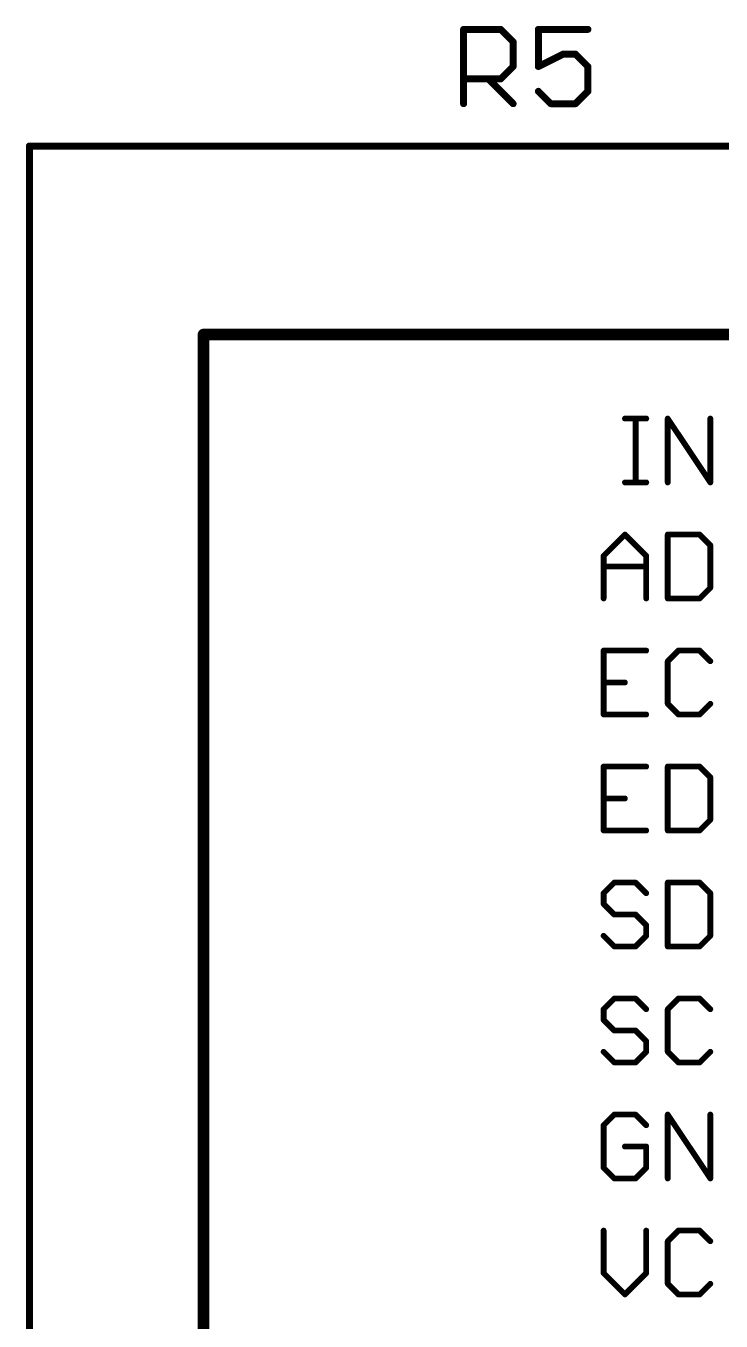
# Model space of a CAD drawing. Extents: x -4 to 257, y -4 to 175.
# Drawn here: x 46.6 to 61.81, y 58.73 to 87.09 of the extents above; entities that cross this region are included whole.
import ezdxf

# ---------------------------------------------------------------- set-up
doc = ezdxf.new("R2010")
doc.units = 0
for name, color, linetype in [('91', 94, 'CONTINUOUS'), ('94', 14, 'CONTINUOUS'), ('95', 251, 'CONTINUOUS')]:
    doc.layers.add(name, color=color, linetype=linetype)

msp = doc.modelspace()

# ---------------------------------------------------------------- linework, layer by layer
at = {"layer": '91', "const_width": 0.1524}
for points in [[(46.6725, 42.8625), (46.6725, 84.455)], [(46.6725, 84.455), (78.105, 84.455)]]:
    msp.add_lwpolyline(points, dxfattribs=at)
at = {"layer": '91', "const_width": 0.0762}
for points in [[(46.7106, 84.455, 1), (46.6344, 84.455)], [(46.6725, 84.4931, 1), (46.6725, 84.4169)]]:
    msp.add_lwpolyline(points, format="xyb", dxfattribs=at)
at = {"layer": '94', "const_width": 0.254}
for points in [[(50.4825, 57.4675), (50.4825, 80.3275)], [(50.4825, 80.3275), (65.7225, 80.3275)]]:
    msp.add_lwpolyline(points, dxfattribs=at)
at = {"layer": '94', "const_width": 0.127}
for points in [[(50.546, 80.3275, 1), (50.419, 80.3275)], [(50.4825, 80.391, 1), (50.4825, 80.264)]]:
    msp.add_lwpolyline(points, format="xyb", dxfattribs=at)
at = {"layer": '95'}
for points, const_width in [([(56.1744, 85.3821), (56.1744, 87.0091)], 0.1524), ([(56.1744, 87.0091), (56.9879, 87.0091)], 0.1524), ([(56.9879, 87.0091), (57.259, 86.7379)], 0.1524), ([(58.8962, 87.0091), (57.8115, 87.0091)], 0.1524), ([(57.8115, 87.0091), (57.8115, 86.1956)], 0.1524), ([(57.259, 86.7379), (57.259, 86.1956)], 0.1524), ([(57.8115, 86.1956), (58.3539, 86.4668)], 0.1524), ([(58.3539, 86.4668), (58.625, 86.4668)], 0.1524), ([(58.625, 86.4668), (58.8962, 86.1956)], 0.1524), ([(57.259, 86.1956), (56.9879, 85.9244)], 0.1524), ([(58.8962, 86.1956), (58.8962, 85.6533)], 0.1524), ([(56.9879, 85.9244), (56.1744, 85.9244)], 0.1524), ([(56.7167, 85.9244), (57.259, 85.3821)], 0.1524), ([(58.0827, 85.3821), (57.8115, 85.6533)], 0.1524), ([(58.8962, 85.6533), (58.625, 85.3821)], 0.1524), ([(58.625, 85.3821), (58.0827, 85.3821)], 0.1524), ([(59.7071, 78.4872), (60.1732, 78.4872)], 0.127), ([(59.9402, 77.089), (59.9402, 78.4872)], 0.127), ([(60.6426, 77.089), (60.6426, 78.4872)], 0.127), ([(60.6426, 78.4872), (61.5748, 77.089)], 0.127), ([(61.5748, 77.089), (61.5748, 78.4872)], 0.127), ([(59.7071, 77.089), (60.1732, 77.089)], 0.127), ([(59.2394, 75.4811), (59.7054, 75.9472)], 0.127), ([(59.7054, 75.9472), (60.1715, 75.4811)], 0.127), ([(60.6426, 75.9472), (60.6426, 74.549)], 0.127), ([(61.3417, 75.9472), (60.6426, 75.9472)], 0.127), ([(61.5748, 75.7142), (61.3417, 75.9472)], 0.127), ([(61.5748, 74.782), (61.5748, 75.7142)], 0.127), ([(59.2394, 74.549), (59.2394, 75.4811)], 0.127), ([(60.1715, 75.4811), (60.1715, 74.549)], 0.127), ([(59.2394, 75.2481), (60.1715, 75.2481)], 0.127), ([(60.6426, 74.549), (61.3417, 74.549)], 0.127), ([(61.3417, 74.549), (61.5748, 74.782)], 0.127), ([(60.1715, 73.4072), (59.2394, 73.4072)], 0.127), ([(59.2394, 73.4072), (59.2394, 72.009)], 0.127), ([(60.8757, 73.4072), (60.6426, 73.1742)], 0.127), ([(61.3417, 73.4072), (60.8757, 73.4072)], 0.127), ([(61.5748, 73.1742), (61.3417, 73.4072)], 0.127), ([(60.6426, 73.1742), (60.6426, 72.242)], 0.127), ([(59.2394, 72.7081), (59.7054, 72.7081)], 0.127), ([(59.2394, 72.009), (60.1715, 72.009)], 0.127), ([(60.6426, 72.242), (60.8757, 72.009)], 0.127), ([(60.8757, 72.009), (61.3417, 72.009)], 0.127), ([(61.3417, 72.009), (61.5748, 72.242)], 0.127), ([(60.1715, 70.8672), (59.2394, 70.8672)], 0.127), ([(59.2394, 70.8672), (59.2394, 69.469)], 0.127), ([(60.6426, 70.8672), (60.6426, 69.469)], 0.127), ([(61.3417, 70.8672), (60.6426, 70.8672)], 0.127), ([(61.5748, 70.6342), (61.3417, 70.8672)], 0.127), ([(61.5748, 69.702), (61.5748, 70.6342)], 0.127), ([(59.2394, 70.1681), (59.7054, 70.1681)], 0.127), ([(61.3417, 69.469), (61.5748, 69.702)], 0.127), ([(59.2394, 69.469), (60.1715, 69.469)], 0.127), ([(60.6426, 69.469), (61.3417, 69.469)], 0.127), ([(59.4724, 68.3272), (59.2394, 68.0942)], 0.127), ([(59.9385, 68.3272), (59.4724, 68.3272)], 0.127), ([(60.1715, 68.0942), (59.9385, 68.3272)], 0.127), ([(60.6426, 68.3272), (60.6426, 66.929)], 0.127), ([(61.3417, 68.3272), (60.6426, 68.3272)], 0.127), ([(61.5748, 68.0942), (61.3417, 68.3272)], 0.127), ([(59.2394, 68.0942), (59.2394, 67.8611)], 0.127), ([(61.5748, 67.162), (61.5748, 68.0942)], 0.127), ([(59.2394, 67.8611), (59.4724, 67.6281)], 0.127), ([(59.4724, 67.6281), (59.9385, 67.6281)], 0.127), ([(59.9385, 67.6281), (60.1715, 67.3951)], 0.127), ([(59.4724, 66.929), (59.2394, 67.162)], 0.127), ([(60.1715, 67.162), (59.9385, 66.929)], 0.127), ([(60.1715, 67.3951), (60.1715, 67.162)], 0.127), ([(61.3417, 66.929), (61.5748, 67.162)], 0.127), ([(59.9385, 66.929), (59.4724, 66.929)], 0.127), ([(60.6426, 66.929), (61.3417, 66.929)], 0.127), ([(59.4724, 65.7872), (59.2394, 65.5542)], 0.127), ([(59.9385, 65.7872), (59.4724, 65.7872)], 0.127), ([(60.1715, 65.5542), (59.9385, 65.7872)], 0.127), ([(60.8757, 65.7872), (60.6426, 65.5542)], 0.127), ([(61.3417, 65.7872), (60.8757, 65.7872)], 0.127), ([(61.5748, 65.5542), (61.3417, 65.7872)], 0.127), ([(59.2394, 65.5542), (59.2394, 65.3211)], 0.127), ([(60.6426, 65.5542), (60.6426, 64.622)], 0.127), ([(59.2394, 65.3211), (59.4724, 65.0881)], 0.127), ([(59.4724, 65.0881), (59.9385, 65.0881)], 0.127), ([(59.9385, 65.0881), (60.1715, 64.8551)], 0.127), ([(59.4724, 64.389), (59.2394, 64.622)], 0.127), ([(60.1715, 64.622), (59.9385, 64.389)], 0.127), ([(60.1715, 64.8551), (60.1715, 64.622)], 0.127), ([(60.6426, 64.622), (60.8757, 64.389)], 0.127), ([(61.3417, 64.389), (61.5748, 64.622)], 0.127), ([(59.9385, 64.389), (59.4724, 64.389)], 0.127), ([(60.8757, 64.389), (61.3417, 64.389)], 0.127), ([(59.4724, 63.2472), (59.2394, 63.0142)], 0.127), ([(59.9385, 63.2472), (59.4724, 63.2472)], 0.127), ([(60.1715, 63.0142), (59.9385, 63.2472)], 0.127), ([(60.6426, 61.849), (60.6426, 63.2472)], 0.127), ([(60.6426, 63.2472), (61.5748, 61.849)], 0.127), ([(61.5748, 61.849), (61.5748, 63.2472)], 0.127), ([(59.2394, 63.0142), (59.2394, 62.082)], 0.127), ([(60.1715, 62.5481), (59.7054, 62.5481)], 0.127), ([(60.1715, 62.082), (60.1715, 62.5481)], 0.127), ([(59.2394, 62.082), (59.4724, 61.849)], 0.127), ([(59.9385, 61.849), (60.1715, 62.082)], 0.127), ([(59.4724, 61.849), (59.9385, 61.849)], 0.127), ([(59.2394, 60.7072), (59.2394, 59.7751)], 0.127), ([(60.1715, 59.7751), (60.1715, 60.7072)], 0.127), ([(60.8757, 60.7072), (60.6426, 60.4742)], 0.127), ([(61.3417, 60.7072), (60.8757, 60.7072)], 0.127), ([(61.5748, 60.4742), (61.3417, 60.7072)], 0.127), ([(60.6426, 60.4742), (60.6426, 59.542)], 0.127), ([(59.2394, 59.7751), (59.7054, 59.309)], 0.127), ([(59.7054, 59.309), (60.1715, 59.7751)], 0.127), ([(60.6426, 59.542), (60.8757, 59.309)], 0.127), ([(61.3417, 59.309), (61.5748, 59.542)], 0.127), ([(60.8757, 59.309), (61.3417, 59.309)], 0.127)]:
    msp.add_lwpolyline(points, dxfattribs=dict(at, const_width=const_width))
for points, const_width in [([(56.2125, 87.0091, 1), (56.1363, 87.0091)], 0.0762), ([(56.1744, 87.0472, 1), (56.1744, 86.971)], 0.0762), ([(57.0148, 87.036, 1), (56.9609, 86.9821)], 0.0762), ([(56.9879, 86.971, 1), (56.9879, 87.0472)], 0.0762), ([(57.8115, 87.0472, 1), (57.8115, 86.971)], 0.0762), ([(57.8496, 87.0091, 1), (57.7734, 87.0091)], 0.0762), ([(58.8962, 86.971, 1), (58.8962, 87.0472)], 0.0762), ([(57.2971, 86.7379, 1), (57.2209, 86.7379)], 0.0762), ([(57.2321, 86.711, 1), (57.286, 86.7649)], 0.0762), ([(58.3539, 86.5049, 1), (58.3539, 86.4287)], 0.0762), ([(58.3709, 86.4327, 1), (58.3368, 86.5008)], 0.0762), ([(58.652, 86.4937, 1), (58.5981, 86.4398)], 0.0762), ([(58.625, 86.4287, 1), (58.625, 86.5049)], 0.0762), ([(57.2209, 86.1956, 1), (57.2971, 86.1956)], 0.0762), ([(57.286, 86.1687, 1), (57.2321, 86.2225)], 0.0762), ([(57.7945, 86.2297, 1), (57.8286, 86.1615)], 0.0762), ([(57.7734, 86.1956, 1), (57.8496, 86.1956)], 0.0762), ([(58.9343, 86.1956, 1), (58.8581, 86.1956)], 0.0762), ([(58.8693, 86.1687, 1), (58.9231, 86.2225)], 0.0762), ([(56.1744, 85.9625, 1), (56.1744, 85.8863)], 0.0762), ([(56.7437, 85.9514, 1), (56.6898, 85.8975)], 0.0762), ([(56.9609, 85.9514, 1), (57.0148, 85.8975)], 0.0762), ([(56.9879, 85.8863, 1), (56.9879, 85.9625)], 0.0762), ([(57.8385, 85.6802, 1), (57.7846, 85.6263)], 0.0762), ([(58.8581, 85.6533, 1), (58.9343, 85.6533)], 0.0762), ([(58.9231, 85.6263, 1), (58.8693, 85.6802)], 0.0762), ([(56.1363, 85.3821, 1), (56.2125, 85.3821)], 0.0762), ([(57.2321, 85.3552, 1), (57.286, 85.409)], 0.0762), ([(58.0827, 85.4202, 1), (58.0827, 85.344)], 0.0762), ([(58.0558, 85.3552, 1), (58.1096, 85.409)], 0.0762), ([(58.5981, 85.409, 1), (58.652, 85.3552)], 0.0762), ([(58.625, 85.344, 1), (58.625, 85.4202)], 0.0762), ([(59.7071, 78.5189, 1), (59.7071, 78.4554)], 0.0635), ([(59.9719, 78.4872, 1), (59.9084, 78.4872)], 0.0635), ([(60.1732, 78.4554, 1), (60.1732, 78.5189)], 0.0635), ([(60.6744, 78.4872, 1), (60.6109, 78.4872)], 0.0635), ([(60.6691, 78.5048, 1), (60.6162, 78.4696)], 0.0635), ([(61.6065, 78.4872, 1), (61.543, 78.4872)], 0.0635), ([(59.7071, 77.1208, 1), (59.7071, 77.0572)], 0.0635), ([(60.1732, 77.0572, 1), (60.1732, 77.1208)], 0.0635), ([(59.9084, 77.089, 1), (59.9719, 77.089)], 0.0635), ([(60.6109, 77.089, 1), (60.6744, 77.089)], 0.0635), ([(61.543, 77.089, 1), (61.6065, 77.089)], 0.0635), ([(61.5484, 77.0714, 1), (61.6012, 77.1066)], 0.0635), ([(59.7279, 75.9696, 1), (59.683, 75.9247)], 0.0635), ([(59.7279, 75.9247, 1), (59.683, 75.9696)], 0.0635), ([(60.6744, 75.9472, 1), (60.6109, 75.9472)], 0.0635), ([(60.6426, 75.9789, 1), (60.6426, 75.9154)], 0.0635), ([(61.3642, 75.9696, 1), (61.3193, 75.9247)], 0.0635), ([(61.3417, 75.9154, 1), (61.3417, 75.9789)], 0.0635), ([(61.6065, 75.7142, 1), (61.543, 75.7142)], 0.0635), ([(61.5523, 75.6917, 1), (61.5972, 75.7366)], 0.0635), ([(59.2711, 75.4811, 1), (59.2076, 75.4811)], 0.0635), ([(59.2169, 75.5036, 1), (59.2618, 75.4587)], 0.0635), ([(60.2032, 75.4811, 1), (60.1397, 75.4811)], 0.0635), ([(60.149, 75.4587, 1), (60.1939, 75.5036)], 0.0635), ([(59.2394, 75.2798, 1), (59.2394, 75.2163)], 0.0635), ([(60.1715, 75.2163, 1), (60.1715, 75.2798)], 0.0635), ([(60.6426, 74.5808, 1), (60.6426, 74.5173)], 0.0635), ([(61.3193, 74.5715, 1), (61.3642, 74.5265)], 0.0635), ([(61.3417, 74.5173, 1), (61.3417, 74.5808)], 0.0635), ([(61.543, 74.782, 1), (61.6065, 74.782)], 0.0635), ([(61.5972, 74.7596, 1), (61.5523, 74.8045)], 0.0635), ([(59.2076, 74.549, 1), (59.2711, 74.549)], 0.0635), ([(60.1397, 74.549, 1), (60.2032, 74.549)], 0.0635), ([(60.6109, 74.549, 1), (60.6744, 74.549)], 0.0635), ([(59.2711, 73.4072, 1), (59.2076, 73.4072)], 0.0635), ([(59.2394, 73.4389, 1), (59.2394, 73.3754)], 0.0635), ([(60.1715, 73.3754, 1), (60.1715, 73.4389)], 0.0635), ([(60.8757, 73.4389, 1), (60.8757, 73.3754)], 0.0635), ([(60.8981, 73.3847, 1), (60.8532, 73.4296)], 0.0635), ([(61.3642, 73.4296, 1), (61.3193, 73.3847)], 0.0635), ([(61.3417, 73.3754, 1), (61.3417, 73.4389)], 0.0635), ([(60.6744, 73.1742, 1), (60.6109, 73.1742)], 0.0635), ([(60.6202, 73.1966, 1), (60.6651, 73.1517)], 0.0635), ([(61.5523, 73.1517, 1), (61.5972, 73.1966)], 0.0635), ([(59.2394, 72.7398, 1), (59.2394, 72.6763)], 0.0635), ([(59.7054, 72.6763, 1), (59.7054, 72.7398)], 0.0635), ([(59.2394, 72.0408, 1), (59.2394, 71.9772)], 0.0635), ([(59.2076, 72.009, 1), (59.2711, 72.009)], 0.0635), ([(60.1715, 71.9772, 1), (60.1715, 72.0408)], 0.0635), ([(60.6109, 72.242, 1), (60.6744, 72.242)], 0.0635), ([(60.6651, 72.2645, 1), (60.6202, 72.2196)], 0.0635), ([(60.8757, 72.0408, 1), (60.8757, 71.9772)], 0.0635), ([(60.8532, 71.9865, 1), (60.8981, 72.0315)], 0.0635), ([(61.3193, 72.0315, 1), (61.3642, 71.9865)], 0.0635), ([(61.3417, 71.9772, 1), (61.3417, 72.0408)], 0.0635), ([(61.5972, 72.2196, 1), (61.5523, 72.2645)], 0.0635), ([(59.2711, 70.8672, 1), (59.2076, 70.8672)], 0.0635), ([(59.2394, 70.8989, 1), (59.2394, 70.8354)], 0.0635), ([(60.1715, 70.8354, 1), (60.1715, 70.8989)], 0.0635), ([(60.6744, 70.8672, 1), (60.6109, 70.8672)], 0.0635), ([(60.6426, 70.8989, 1), (60.6426, 70.8354)], 0.0635), ([(61.3642, 70.8896, 1), (61.3193, 70.8447)], 0.0635), ([(61.3417, 70.8354, 1), (61.3417, 70.8989)], 0.0635), ([(61.6065, 70.6342, 1), (61.543, 70.6342)], 0.0635), ([(61.5523, 70.6117, 1), (61.5972, 70.6566)], 0.0635), ([(59.2394, 70.1998, 1), (59.2394, 70.1363)], 0.0635), ([(59.7054, 70.1363, 1), (59.7054, 70.1998)], 0.0635), ([(61.5972, 69.6796, 1), (61.5523, 69.7245)], 0.0635), ([(59.2076, 69.469, 1), (59.2711, 69.469)], 0.0635), ([(59.2394, 69.5008, 1), (59.2394, 69.4373)], 0.0635), ([(60.1715, 69.4373, 1), (60.1715, 69.5008)], 0.0635), ([(60.6426, 69.5008, 1), (60.6426, 69.4373)], 0.0635), ([(60.6109, 69.469, 1), (60.6744, 69.469)], 0.0635), ([(61.3193, 69.4915, 1), (61.3642, 69.4465)], 0.0635), ([(61.3417, 69.4373, 1), (61.3417, 69.5008)], 0.0635), ([(61.543, 69.702, 1), (61.6065, 69.702)], 0.0635), ([(59.4724, 68.3589, 1), (59.4724, 68.2954)], 0.0635), ([(59.4948, 68.3047, 1), (59.4499, 68.3496)], 0.0635), ([(59.9609, 68.3496, 1), (59.916, 68.3047)], 0.0635), ([(59.9385, 68.2954, 1), (59.9385, 68.3589)], 0.0635), ([(60.6744, 68.3272, 1), (60.6109, 68.3272)], 0.0635), ([(60.6426, 68.3589, 1), (60.6426, 68.2954)], 0.0635), ([(61.3642, 68.3496, 1), (61.3193, 68.3047)], 0.0635), ([(61.3417, 68.2954, 1), (61.3417, 68.3589)], 0.0635), ([(59.2711, 68.0942, 1), (59.2076, 68.0942)], 0.0635), ([(59.2169, 68.1166, 1), (59.2618, 68.0717)], 0.0635), ([(60.149, 68.0717, 1), (60.1939, 68.1166)], 0.0635), ([(61.6065, 68.0942, 1), (61.543, 68.0942)], 0.0635), ([(61.5523, 68.0717, 1), (61.5972, 68.1166)], 0.0635), ([(59.2076, 67.8611, 1), (59.2711, 67.8611)], 0.0635), ([(59.2618, 67.8836, 1), (59.2169, 67.8387)], 0.0635), ([(59.4724, 67.6598, 1), (59.4724, 67.5963)], 0.0635), ([(59.4499, 67.6056, 1), (59.4948, 67.6505)], 0.0635), ([(59.9609, 67.6505, 1), (59.916, 67.6056)], 0.0635), ([(59.9385, 67.5963, 1), (59.9385, 67.6598)], 0.0635), ([(59.2618, 67.1845, 1), (59.2169, 67.1396)], 0.0635), ([(60.2032, 67.3951, 1), (60.1397, 67.3951)], 0.0635), ([(60.149, 67.3726, 1), (60.1939, 67.4175)], 0.0635), ([(60.1939, 67.1396, 1), (60.149, 67.1845)], 0.0635), ([(61.5972, 67.1396, 1), (61.5523, 67.1845)], 0.0635), ([(59.4724, 66.9608, 1), (59.4724, 66.8972)], 0.0635), ([(59.4499, 66.9065, 1), (59.4948, 66.9515)], 0.0635), ([(59.916, 66.9515, 1), (59.9609, 66.9065)], 0.0635), ([(59.9385, 66.8972, 1), (59.9385, 66.9608)], 0.0635), ([(60.1397, 67.162, 1), (60.2032, 67.162)], 0.0635), ([(60.6426, 66.9608, 1), (60.6426, 66.8972)], 0.0635), ([(60.6109, 66.929, 1), (60.6744, 66.929)], 0.0635), ([(61.3193, 66.9515, 1), (61.3642, 66.9065)], 0.0635), ([(61.3417, 66.8972, 1), (61.3417, 66.9608)], 0.0635), ([(61.543, 67.162, 1), (61.6065, 67.162)], 0.0635), ([(59.4724, 65.8189, 1), (59.4724, 65.7554)], 0.0635), ([(59.4948, 65.7647, 1), (59.4499, 65.8096)], 0.0635), ([(59.9609, 65.8096, 1), (59.916, 65.7647)], 0.0635), ([(59.9385, 65.7554, 1), (59.9385, 65.8189)], 0.0635), ([(60.8757, 65.8189, 1), (60.8757, 65.7554)], 0.0635), ([(60.8981, 65.7647, 1), (60.8532, 65.8096)], 0.0635), ([(61.3642, 65.8096, 1), (61.3193, 65.7647)], 0.0635), ([(61.3417, 65.7554, 1), (61.3417, 65.8189)], 0.0635), ([(59.2711, 65.5542, 1), (59.2076, 65.5542)], 0.0635), ([(59.2169, 65.5766, 1), (59.2618, 65.5317)], 0.0635), ([(60.149, 65.5317, 1), (60.1939, 65.5766)], 0.0635), ([(60.6744, 65.5542, 1), (60.6109, 65.5542)], 0.0635), ([(60.6202, 65.5766, 1), (60.6651, 65.5317)], 0.0635), ([(61.5523, 65.5317, 1), (61.5972, 65.5766)], 0.0635), ([(59.2076, 65.3211, 1), (59.2711, 65.3211)], 0.0635), ([(59.2618, 65.3436, 1), (59.2169, 65.2987)], 0.0635), ([(59.4724, 65.1198, 1), (59.4724, 65.0563)], 0.0635), ([(59.4499, 65.0656, 1), (59.4948, 65.1105)], 0.0635), ([(59.9609, 65.1105, 1), (59.916, 65.0656)], 0.0635), ([(59.9385, 65.0563, 1), (59.9385, 65.1198)], 0.0635), ([(59.2618, 64.6445, 1), (59.2169, 64.5996)], 0.0635), ([(60.2032, 64.8551, 1), (60.1397, 64.8551)], 0.0635), ([(60.149, 64.8326, 1), (60.1939, 64.8775)], 0.0635), ([(60.1939, 64.5996, 1), (60.149, 64.6445)], 0.0635), ([(60.6651, 64.6445, 1), (60.6202, 64.5996)], 0.0635), ([(61.5972, 64.5996, 1), (61.5523, 64.6445)], 0.0635), ([(59.4724, 64.4208, 1), (59.4724, 64.3573)], 0.0635), ([(59.4499, 64.3665, 1), (59.4948, 64.4115)], 0.0635), ([(59.916, 64.4115, 1), (59.9609, 64.3665)], 0.0635), ([(59.9385, 64.3573, 1), (59.9385, 64.4208)], 0.0635), ([(60.1397, 64.622, 1), (60.2032, 64.622)], 0.0635), ([(60.6109, 64.622, 1), (60.6744, 64.622)], 0.0635), ([(60.8757, 64.4208, 1), (60.8757, 64.3573)], 0.0635), ([(60.8532, 64.3665, 1), (60.8981, 64.4115)], 0.0635), ([(61.3193, 64.4115, 1), (61.3642, 64.3665)], 0.0635), ([(61.3417, 64.3573, 1), (61.3417, 64.4208)], 0.0635), ([(59.4724, 63.2789, 1), (59.4724, 63.2154)], 0.0635), ([(59.4948, 63.2247, 1), (59.4499, 63.2696)], 0.0635), ([(59.9609, 63.2696, 1), (59.916, 63.2247)], 0.0635), ([(59.9385, 63.2154, 1), (59.9385, 63.2789)], 0.0635), ([(60.6744, 63.2472, 1), (60.6109, 63.2472)], 0.0635), ([(60.6691, 63.2648, 1), (60.6162, 63.2296)], 0.0635), ([(61.6065, 63.2472, 1), (61.543, 63.2472)], 0.0635), ([(59.2711, 63.0142, 1), (59.2076, 63.0142)], 0.0635), ([(59.2169, 63.0366, 1), (59.2618, 62.9917)], 0.0635), ([(60.149, 62.9917, 1), (60.1939, 63.0366)], 0.0635), ([(59.7054, 62.5798, 1), (59.7054, 62.5163)], 0.0635), ([(60.2032, 62.5481, 1), (60.1397, 62.5481)], 0.0635), ([(60.1715, 62.5163, 1), (60.1715, 62.5798)], 0.0635), ([(59.2076, 62.082, 1), (59.2711, 62.082)], 0.0635), ([(59.2618, 62.1045, 1), (59.2169, 62.0596)], 0.0635), ([(60.1397, 62.082, 1), (60.2032, 62.082)], 0.0635), ([(60.1939, 62.0596, 1), (60.149, 62.1045)], 0.0635), ([(59.4724, 61.8808, 1), (59.4724, 61.8173)], 0.0635), ([(59.4499, 61.8265, 1), (59.4948, 61.8715)], 0.0635), ([(59.916, 61.8715, 1), (59.9609, 61.8265)], 0.0635), ([(59.9385, 61.8173, 1), (59.9385, 61.8808)], 0.0635), ([(60.6109, 61.849, 1), (60.6744, 61.849)], 0.0635), ([(61.543, 61.849, 1), (61.6065, 61.849)], 0.0635), ([(61.5484, 61.8314, 1), (61.6012, 61.8666)], 0.0635), ([(59.2711, 60.7072, 1), (59.2076, 60.7072)], 0.0635), ([(60.2032, 60.7072, 1), (60.1397, 60.7072)], 0.0635), ([(60.8757, 60.7389, 1), (60.8757, 60.6754)], 0.0635), ([(60.8981, 60.6847, 1), (60.8532, 60.7296)], 0.0635), ([(61.3642, 60.7296, 1), (61.3193, 60.6847)], 0.0635), ([(61.3417, 60.6754, 1), (61.3417, 60.7389)], 0.0635), ([(60.6744, 60.4742, 1), (60.6109, 60.4742)], 0.0635), ([(60.6202, 60.4966, 1), (60.6651, 60.4517)], 0.0635), ([(61.5523, 60.4517, 1), (61.5972, 60.4966)], 0.0635), ([(59.2076, 59.7751, 1), (59.2711, 59.7751)], 0.0635), ([(59.2618, 59.7975, 1), (59.2169, 59.7526)], 0.0635), ([(60.1397, 59.7751, 1), (60.2032, 59.7751)], 0.0635), ([(60.1939, 59.7526, 1), (60.149, 59.7975)], 0.0635), ([(60.6109, 59.542, 1), (60.6744, 59.542)], 0.0635), ([(60.6651, 59.5645, 1), (60.6202, 59.5196)], 0.0635), ([(61.5972, 59.5196, 1), (61.5523, 59.5645)], 0.0635), ([(59.683, 59.3315, 1), (59.7279, 59.2865)], 0.0635), ([(59.683, 59.2865, 1), (59.7279, 59.3315)], 0.0635), ([(60.8757, 59.3408, 1), (60.8757, 59.2773)], 0.0635), ([(60.8532, 59.2865, 1), (60.8981, 59.3315)], 0.0635), ([(61.3193, 59.3315, 1), (61.3642, 59.2865)], 0.0635), ([(61.3417, 59.2773, 1), (61.3417, 59.3408)], 0.0635)]:
    msp.add_lwpolyline(points, format="xyb", dxfattribs=dict(at, const_width=const_width))

doc.saveas('drawing.dxf')
